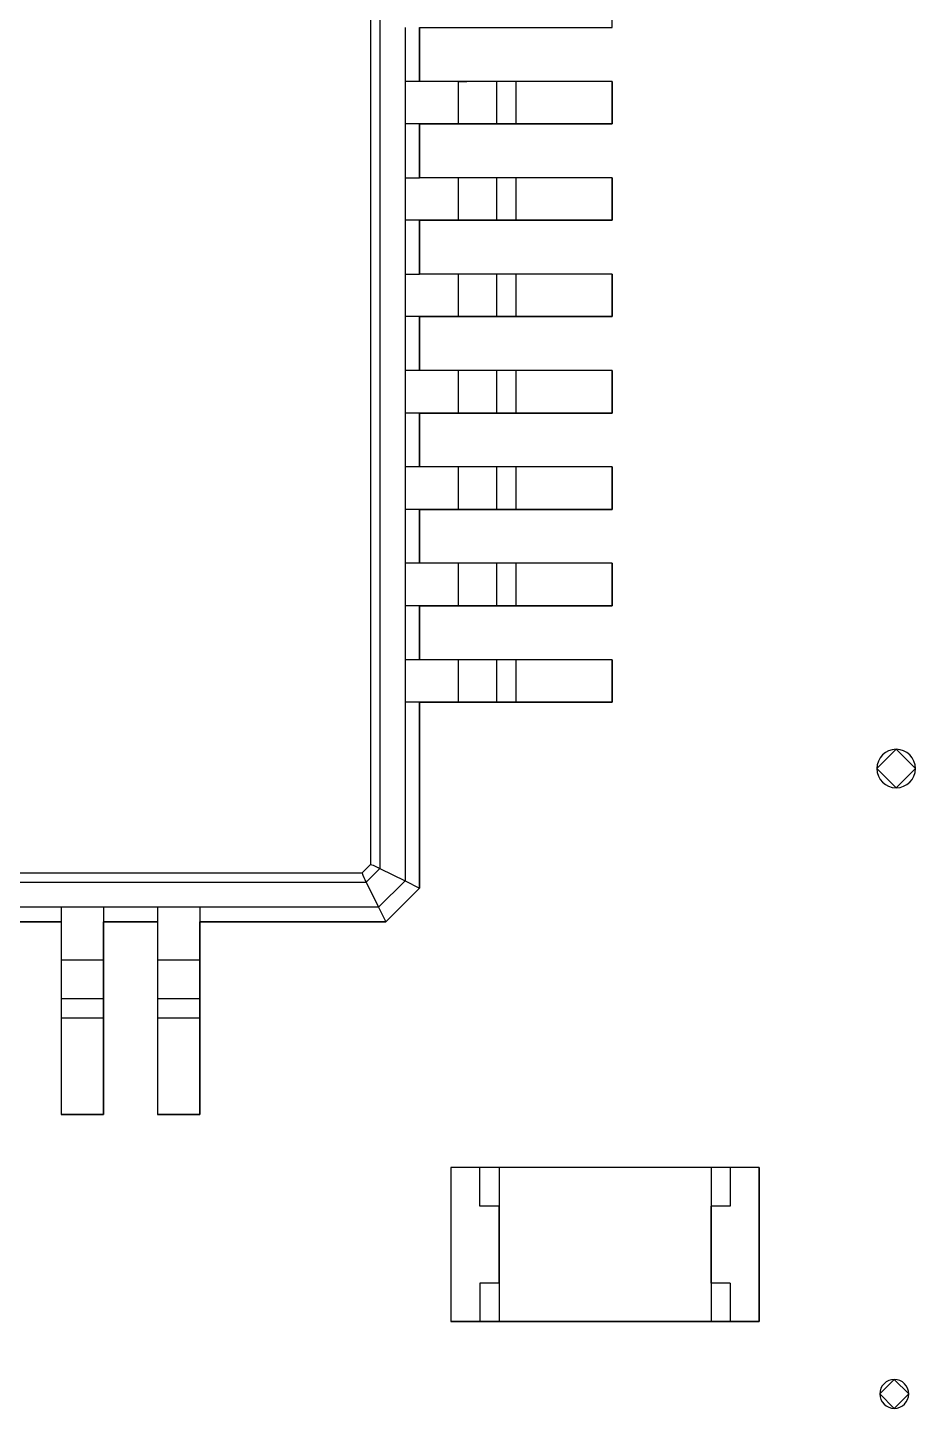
# Model space of a CAD drawing. Header units: inches. Extents: x 5 to 589, y -420 to -5.
# Drawn here: x 441.61 to 450.82, y -119.25 to -104.92 of the extents above; entities that cross this region are included whole.
import ezdxf

# ---------------------------------------------------------------- set-up
doc = ezdxf.new("R2010")
doc.units = ezdxf.units.IN
doc.header["$MEASUREMENT"] = 0

msp = doc.modelspace()

# ---------------------------------------------------------------- linework, layer by layer
at = {"color": 7, "true_color": 0xffffff}
for p, q in [((445.166, -94.793), (445.166, -113.601)), ((445.264, -94.751), (445.264, -113.643)), ((447.674, -104.917), (447.674, -104.477)), ((445.524, -104.917), (445.524, -105.477)), ((445.674, -105.477), (445.674, -104.917)), ((445.674, -104.917), (447.674, -104.917)), ((445.674, -104.917), (445.674, -105.477)), ((445.524, -105.477), (445.524, -105.917)), ((445.674, -105.477), (445.524, -105.477)), ((447.674, -105.477), (445.674, -105.477)), ((446.074, -105.477), (445.674, -105.477)), ((446.074, -105.477), (446.164, -105.477)), ((446.074, -105.477), (446.074, -105.917)), ((446.248, -105.477), (446.164, -105.477)), ((446.324, -105.477), (446.248, -105.477)), ((446.386, -105.477), (446.324, -105.477)), ((446.434, -105.477), (446.386, -105.477)), ((446.464, -105.477), (446.434, -105.477)), ((446.474, -105.477), (446.464, -105.477)), ((446.474, -105.477), (446.474, -105.917)), ((446.48, -105.477), (446.474, -105.477)), ((446.494, -105.477), (446.48, -105.477)), ((446.518, -105.477), (446.494, -105.477)), ((446.55, -105.477), (446.518, -105.477)), ((446.588, -105.477), (446.55, -105.477)), ((446.63, -105.477), (446.588, -105.477)), ((446.674, -105.477), (446.63, -105.477)), ((447.674, -105.477), (446.674, -105.477)), ((446.674, -105.477), (446.674, -105.917)), ((447.674, -105.917), (447.674, -105.477)), ((447.674, -105.477), (447.674, -105.917)), ((445.524, -105.917), (445.524, -106.477)), ((445.674, -105.917), (445.524, -105.917)), ((445.674, -106.477), (445.674, -105.917)), ((445.674, -105.917), (447.674, -105.917)), ((446.074, -105.917), (445.674, -105.917)), ((445.674, -105.917), (445.674, -106.477)), ((446.164, -105.917), (446.074, -105.917)), ((446.248, -105.917), (446.164, -105.917)), ((446.324, -105.917), (446.248, -105.917)), ((446.386, -105.917), (446.324, -105.917)), ((446.434, -105.917), (446.386, -105.917)), ((446.464, -105.917), (446.434, -105.917)), ((446.474, -105.917), (446.464, -105.917)), ((446.48, -105.917), (446.474, -105.917)), ((446.494, -105.917), (446.48, -105.917)), ((446.518, -105.917), (446.494, -105.917)), ((446.55, -105.917), (446.518, -105.917)), ((446.588, -105.917), (446.55, -105.917)), ((446.63, -105.917), (446.588, -105.917)), ((446.674, -105.917), (446.63, -105.917)), ((447.674, -105.917), (446.674, -105.917)), ((445.524, -106.477), (445.524, -106.917)), ((445.524, -106.477), (445.674, -106.477)), ((447.674, -106.477), (445.674, -106.477)), ((446.074, -106.477), (445.674, -106.477)), ((446.164, -106.477), (446.074, -106.477)), ((446.074, -106.477), (446.074, -106.917)), ((446.248, -106.477), (446.164, -106.477)), ((446.324, -106.477), (446.248, -106.477)), ((446.386, -106.477), (446.324, -106.477)), ((446.434, -106.477), (446.386, -106.477)), ((446.464, -106.477), (446.434, -106.477)), ((446.474, -106.477), (446.464, -106.477)), ((446.474, -106.477), (446.474, -106.917)), ((446.48, -106.477), (446.474, -106.477)), ((446.494, -106.477), (446.48, -106.477)), ((446.518, -106.477), (446.494, -106.477)), ((446.55, -106.477), (446.518, -106.477)), ((446.588, -106.477), (446.55, -106.477)), ((446.63, -106.477), (446.588, -106.477)), ((446.674, -106.477), (446.63, -106.477)), ((447.674, -106.477), (446.674, -106.477)), ((446.674, -106.477), (446.674, -106.917)), ((447.674, -106.917), (447.674, -106.477)), ((447.674, -106.477), (447.674, -106.917)), ((445.524, -106.917), (445.524, -107.477)), ((445.674, -106.917), (445.524, -106.917)), ((445.674, -107.477), (445.674, -106.917)), ((445.674, -106.917), (447.674, -106.917)), ((446.074, -106.917), (445.674, -106.917)), ((445.674, -106.917), (445.674, -107.477)), ((446.164, -106.917), (446.074, -106.917)), ((446.248, -106.917), (446.164, -106.917)), ((446.324, -106.917), (446.248, -106.917)), ((446.386, -106.917), (446.324, -106.917)), ((446.434, -106.917), (446.386, -106.917)), ((446.464, -106.917), (446.434, -106.917)), ((446.474, -106.917), (446.464, -106.917)), ((446.48, -106.917), (446.474, -106.917)), ((446.494, -106.917), (446.48, -106.917)), ((446.518, -106.917), (446.494, -106.917)), ((446.55, -106.917), (446.518, -106.917)), ((446.588, -106.917), (446.55, -106.917)), ((446.63, -106.917), (446.588, -106.917)), ((446.674, -106.917), (446.63, -106.917)), ((447.674, -106.917), (446.674, -106.917)), ((445.524, -107.477), (445.524, -107.917)), ((445.524, -107.477), (445.674, -107.477)), ((447.674, -107.477), (445.674, -107.477)), ((446.074, -107.477), (445.674, -107.477)), ((446.164, -107.477), (446.074, -107.477)), ((446.074, -107.477), (446.074, -107.917)), ((446.248, -107.477), (446.164, -107.477)), ((446.324, -107.477), (446.248, -107.477)), ((446.386, -107.477), (446.324, -107.477)), ((446.434, -107.477), (446.386, -107.477)), ((446.464, -107.477), (446.434, -107.477)), ((446.474, -107.477), (446.464, -107.477)), ((446.474, -107.477), (446.474, -107.917)), ((446.48, -107.477), (446.474, -107.477)), ((446.494, -107.477), (446.48, -107.477)), ((446.518, -107.477), (446.494, -107.477)), ((446.55, -107.477), (446.518, -107.477)), ((446.588, -107.477), (446.55, -107.477)), ((446.63, -107.477), (446.588, -107.477)), ((446.674, -107.477), (446.63, -107.477)), ((447.674, -107.477), (446.674, -107.477)), ((446.674, -107.477), (446.674, -107.917)), ((447.674, -107.917), (447.674, -107.477)), ((447.674, -107.477), (447.674, -107.917)), ((445.524, -107.917), (445.524, -108.477)), ((445.674, -107.917), (445.524, -107.917)), ((445.674, -108.477), (445.674, -107.917)), ((445.674, -107.917), (447.674, -107.917)), ((446.074, -107.917), (445.674, -107.917)), ((445.674, -107.917), (445.674, -108.477)), ((446.164, -107.917), (446.074, -107.917)), ((446.248, -107.917), (446.164, -107.917)), ((446.324, -107.917), (446.248, -107.917)), ((446.386, -107.917), (446.324, -107.917)), ((446.434, -107.917), (446.386, -107.917)), ((446.464, -107.917), (446.434, -107.917)), ((446.474, -107.917), (446.464, -107.917)), ((446.48, -107.917), (446.474, -107.917)), ((446.494, -107.917), (446.48, -107.917)), ((446.518, -107.917), (446.494, -107.917)), ((446.55, -107.917), (446.518, -107.917)), ((446.588, -107.917), (446.55, -107.917)), ((446.63, -107.917), (446.588, -107.917)), ((446.674, -107.917), (446.63, -107.917)), ((447.674, -107.917), (446.674, -107.917)), ((445.524, -108.477), (445.524, -108.917)), ((445.674, -108.477), (445.524, -108.477)), ((447.674, -108.477), (445.674, -108.477)), ((446.074, -108.477), (445.674, -108.477)), ((446.164, -108.477), (446.074, -108.477)), ((446.074, -108.477), (446.074, -108.917)), ((446.248, -108.477), (446.164, -108.477)), ((446.324, -108.477), (446.248, -108.477)), ((446.386, -108.477), (446.324, -108.477)), ((446.434, -108.477), (446.386, -108.477)), ((446.464, -108.477), (446.434, -108.477)), ((446.474, -108.477), (446.464, -108.477)), ((446.474, -108.477), (446.474, -108.917)), ((446.48, -108.477), (446.474, -108.477)), ((446.494, -108.477), (446.48, -108.477)), ((446.518, -108.477), (446.494, -108.477)), ((446.55, -108.477), (446.518, -108.477)), ((446.588, -108.477), (446.55, -108.477)), ((446.63, -108.477), (446.588, -108.477)), ((446.674, -108.477), (446.63, -108.477)), ((447.674, -108.477), (446.674, -108.477)), ((446.674, -108.477), (446.674, -108.917)), ((447.674, -108.917), (447.674, -108.477)), ((447.674, -108.477), (447.674, -108.917)), ((445.524, -108.917), (445.524, -109.477)), ((445.674, -108.917), (445.524, -108.917)), ((445.674, -109.477), (445.674, -108.917)), ((445.674, -108.917), (447.674, -108.917)), ((446.074, -108.917), (445.674, -108.917)), ((445.674, -108.917), (445.674, -109.477)), ((446.164, -108.917), (446.074, -108.917)), ((446.248, -108.917), (446.164, -108.917)), ((446.324, -108.917), (446.248, -108.917)), ((446.386, -108.917), (446.324, -108.917)), ((446.434, -108.917), (446.386, -108.917)), ((446.464, -108.917), (446.434, -108.917)), ((446.474, -108.917), (446.464, -108.917)), ((446.48, -108.917), (446.474, -108.917)), ((446.494, -108.917), (446.48, -108.917)), ((446.518, -108.917), (446.494, -108.917)), ((446.55, -108.917), (446.518, -108.917)), ((446.588, -108.917), (446.55, -108.917)), ((446.63, -108.917), (446.588, -108.917)), ((446.674, -108.917), (446.63, -108.917)), ((447.674, -108.917), (446.674, -108.917)), ((445.524, -109.477), (445.524, -109.917)), ((445.674, -109.477), (445.524, -109.477)), ((447.674, -109.477), (445.674, -109.477)), ((446.074, -109.477), (445.674, -109.477)), ((446.164, -109.477), (446.074, -109.477)), ((446.074, -109.477), (446.074, -109.917)), ((446.248, -109.477), (446.164, -109.477)), ((446.324, -109.477), (446.248, -109.477)), ((446.386, -109.477), (446.324, -109.477)), ((446.434, -109.477), (446.386, -109.477)), ((446.464, -109.477), (446.434, -109.477)), ((446.474, -109.477), (446.464, -109.477)), ((446.474, -109.477), (446.474, -109.917)), ((446.48, -109.477), (446.474, -109.477)), ((446.494, -109.477), (446.48, -109.477)), ((446.518, -109.477), (446.494, -109.477)), ((446.55, -109.477), (446.518, -109.477)), ((446.588, -109.477), (446.55, -109.477)), ((446.63, -109.477), (446.588, -109.477)), ((446.674, -109.477), (446.63, -109.477)), ((447.674, -109.477), (446.674, -109.477)), ((446.674, -109.477), (446.674, -109.917)), ((447.674, -109.917), (447.674, -109.477)), ((447.674, -109.477), (447.674, -109.917)), ((445.524, -109.917), (445.524, -110.477)), ((445.674, -109.917), (445.524, -109.917)), ((445.674, -110.477), (445.674, -109.917)), ((445.674, -109.917), (447.674, -109.917)), ((446.074, -109.917), (445.674, -109.917)), ((445.674, -109.917), (445.674, -110.477)), ((446.164, -109.917), (446.074, -109.917)), ((446.248, -109.917), (446.164, -109.917)), ((446.324, -109.917), (446.248, -109.917)), ((446.386, -109.917), (446.324, -109.917)), ((446.434, -109.917), (446.386, -109.917)), ((446.464, -109.917), (446.434, -109.917)), ((446.474, -109.917), (446.464, -109.917)), ((446.48, -109.917), (446.474, -109.917)), ((446.494, -109.917), (446.48, -109.917)), ((446.518, -109.917), (446.494, -109.917)), ((446.55, -109.917), (446.518, -109.917)), ((446.588, -109.917), (446.55, -109.917)), ((446.63, -109.917), (446.588, -109.917)), ((446.674, -109.917), (446.63, -109.917)), ((447.674, -109.917), (446.674, -109.917)), ((445.524, -110.477), (445.524, -110.917)), ((445.674, -110.477), (445.524, -110.477)), ((447.674, -110.477), (445.674, -110.477)), ((446.074, -110.477), (445.674, -110.477)), ((446.164, -110.477), (446.074, -110.477)), ((446.074, -110.477), (446.074, -110.917)), ((446.248, -110.477), (446.164, -110.477)), ((446.324, -110.477), (446.248, -110.477)), ((446.386, -110.477), (446.324, -110.477)), ((446.434, -110.477), (446.386, -110.477)), ((446.464, -110.477), (446.434, -110.477)), ((446.474, -110.477), (446.464, -110.477)), ((446.474, -110.477), (446.474, -110.917)), ((446.48, -110.477), (446.474, -110.477)), ((446.494, -110.477), (446.48, -110.477)), ((446.518, -110.477), (446.494, -110.477)), ((446.55, -110.477), (446.518, -110.477)), ((446.588, -110.477), (446.55, -110.477)), ((446.63, -110.477), (446.588, -110.477)), ((446.674, -110.477), (446.63, -110.477)), ((447.674, -110.477), (446.674, -110.477)), ((446.674, -110.477), (446.674, -110.917)), ((447.674, -110.917), (447.674, -110.477)), ((447.674, -110.477), (447.674, -110.917)), ((445.524, -110.917), (445.524, -111.477)), ((445.674, -110.917), (445.524, -110.917)), ((445.674, -111.477), (445.674, -110.917)), ((445.674, -110.917), (447.674, -110.917)), ((446.074, -110.917), (445.674, -110.917)), ((445.674, -110.917), (445.674, -111.477)), ((446.164, -110.917), (446.074, -110.917)), ((446.248, -110.917), (446.164, -110.917)), ((446.324, -110.917), (446.248, -110.917)), ((446.386, -110.917), (446.324, -110.917)), ((446.434, -110.917), (446.386, -110.917)), ((446.464, -110.917), (446.434, -110.917)), ((446.474, -110.917), (446.464, -110.917)), ((446.48, -110.917), (446.474, -110.917)), ((446.494, -110.917), (446.48, -110.917)), ((446.518, -110.917), (446.494, -110.917)), ((446.55, -110.917), (446.518, -110.917)), ((446.588, -110.917), (446.55, -110.917)), ((446.63, -110.917), (446.588, -110.917)), ((446.674, -110.917), (446.63, -110.917)), ((447.674, -110.917), (446.674, -110.917)), ((445.524, -111.477), (445.524, -111.917)), ((445.674, -111.477), (445.524, -111.477)), ((447.674, -111.477), (445.674, -111.477)), ((446.074, -111.477), (445.674, -111.477)), ((446.164, -111.477), (446.074, -111.477)), ((446.074, -111.477), (446.074, -111.917)), ((446.248, -111.477), (446.164, -111.477)), ((446.324, -111.477), (446.248, -111.477)), ((446.386, -111.477), (446.324, -111.477)), ((446.434, -111.477), (446.386, -111.477)), ((446.464, -111.477), (446.434, -111.477)), ((446.474, -111.477), (446.464, -111.477)), ((446.474, -111.477), (446.474, -111.917)), ((446.48, -111.477), (446.474, -111.477)), ((446.494, -111.477), (446.48, -111.477)), ((446.518, -111.477), (446.494, -111.477)), ((446.55, -111.477), (446.518, -111.477)), ((446.588, -111.477), (446.55, -111.477)), ((446.63, -111.477), (446.588, -111.477)), ((446.674, -111.477), (446.63, -111.477)), ((447.674, -111.477), (446.674, -111.477)), ((446.674, -111.477), (446.674, -111.917)), ((447.674, -111.917), (447.674, -111.477)), ((447.674, -111.477), (447.674, -111.917)), ((445.524, -111.917), (445.524, -113.773)), ((445.674, -111.917), (445.524, -111.917)), ((445.674, -113.847), (445.674, -111.917)), ((445.674, -111.917), (447.674, -111.917)), ((446.074, -111.917), (445.674, -111.917)), ((445.674, -111.917), (445.674, -113.847)), ((446.164, -111.917), (446.074, -111.917)), ((446.248, -111.917), (446.164, -111.917)), ((446.324, -111.917), (446.248, -111.917)), ((446.386, -111.917), (446.324, -111.917)), ((446.434, -111.917), (446.386, -111.917)), ((446.464, -111.917), (446.434, -111.917)), ((446.474, -111.917), (446.464, -111.917)), ((446.48, -111.917), (446.474, -111.917)), ((446.494, -111.917), (446.48, -111.917)), ((446.518, -111.917), (446.494, -111.917)), ((446.55, -111.917), (446.518, -111.917)), ((446.588, -111.917), (446.55, -111.917)), ((446.63, -111.917), (446.588, -111.917)), ((446.674, -111.917), (446.63, -111.917)), ((447.674, -111.917), (446.674, -111.917)), ((445.166, -113.601), (445.078, -113.689)), ((445.166, -113.601), (445.18, -113.607)), ((445.18, -113.607), (445.192, -113.611)), ((445.192, -113.611), (445.214, -113.621)), ((445.214, -113.621), (445.234, -113.629)), ((445.234, -113.629), (445.246, -113.635)), ((445.246, -113.635), (445.256, -113.639)), ((426.27, -113.689), (445.078, -113.689)), ((445.078, -113.689), (445.084, -113.703)), ((445.084, -113.703), (445.088, -113.715)), ((445.088, -113.715), (445.098, -113.737)), ((445.098, -113.737), (445.106, -113.757)), ((445.106, -113.757), (445.112, -113.769)), ((445.112, -113.769), (445.116, -113.779)), ((445.116, -113.779), (445.12, -113.787)), ((445.264, -113.643), (445.12, -113.787)), ((445.524, -113.773), (445.25, -114.047)), ((445.256, -113.639), (445.264, -113.643)), ((445.264, -113.643), (445.524, -113.773)), ((445.524, -113.773), (445.674, -113.847)), ((426.228, -113.787), (445.12, -113.787)), ((445.12, -113.787), (445.25, -114.047)), ((445.324, -114.197), (445.674, -113.847)), ((445.674, -113.847), (445.324, -114.197)), ((441.954, -114.047), (441.394, -114.047)), ((442.394, -114.047), (441.954, -114.047)), ((441.954, -114.047), (441.954, -114.197)), ((442.954, -114.047), (442.394, -114.047)), ((442.394, -114.047), (442.394, -114.197)), ((443.394, -114.047), (442.954, -114.047)), ((442.954, -114.047), (442.954, -114.197)), ((445.25, -114.047), (443.394, -114.047)), ((443.394, -114.047), (443.394, -114.197)), ((445.25, -114.047), (445.324, -114.197)), ((441.394, -114.197), (441.954, -114.197)), ((441.954, -114.197), (441.394, -114.197)), ((441.954, -114.197), (441.954, -116.197)), ((441.954, -114.197), (441.954, -114.597)), ((442.394, -116.197), (442.394, -114.197)), ((442.394, -114.197), (442.954, -114.197)), ((442.394, -114.197), (442.394, -114.597)), ((442.954, -114.197), (442.394, -114.197)), ((442.954, -114.197), (442.954, -116.197)), ((442.954, -114.197), (442.954, -114.597)), ((443.394, -116.197), (443.394, -114.197)), ((443.394, -114.197), (445.324, -114.197)), ((443.394, -114.197), (443.394, -114.597)), ((445.324, -114.197), (443.394, -114.197)), ((441.954, -114.597), (441.954, -114.687)), ((442.394, -114.597), (441.954, -114.597)), ((442.394, -114.597), (442.394, -114.687)), ((442.954, -114.597), (442.954, -114.687)), ((443.394, -114.597), (442.954, -114.597)), ((443.394, -114.597), (443.394, -114.687)), ((441.954, -114.687), (441.954, -114.771)), ((441.954, -114.771), (441.954, -114.847)), ((442.394, -114.687), (442.394, -114.771)), ((442.394, -114.771), (442.394, -114.847)), ((442.954, -114.687), (442.954, -114.771)), ((442.954, -114.771), (442.954, -114.847)), ((443.394, -114.687), (443.394, -114.771)), ((443.394, -114.771), (443.394, -114.847)), ((441.954, -114.847), (441.954, -114.909)), ((441.954, -114.909), (441.954, -114.957)), ((442.394, -114.847), (442.394, -114.909)), ((442.394, -114.909), (442.394, -114.957)), ((442.954, -114.847), (442.954, -114.909)), ((442.954, -114.909), (442.954, -114.957)), ((443.394, -114.847), (443.394, -114.909)), ((443.394, -114.909), (443.394, -114.957)), ((441.954, -114.957), (441.954, -114.987)), ((441.954, -114.987), (441.954, -114.997)), ((442.394, -114.997), (441.954, -114.997)), ((441.954, -114.997), (441.954, -115.003)), ((441.954, -115.003), (441.954, -115.017)), ((441.954, -115.017), (441.954, -115.041)), ((441.954, -115.041), (441.954, -115.073)), ((442.394, -114.957), (442.394, -114.987)), ((442.394, -114.987), (442.394, -114.997)), ((442.394, -114.997), (442.394, -115.003)), ((442.394, -115.003), (442.394, -115.017)), ((442.394, -115.017), (442.394, -115.041)), ((442.394, -115.041), (442.394, -115.073)), ((442.954, -114.957), (442.954, -114.987)), ((442.954, -114.987), (442.954, -114.997)), ((443.394, -114.997), (442.954, -114.997)), ((442.954, -114.997), (442.954, -115.003)), ((442.954, -115.003), (442.954, -115.017)), ((442.954, -115.017), (442.954, -115.041)), ((442.954, -115.041), (442.954, -115.073)), ((443.394, -114.957), (443.394, -114.987)), ((443.394, -114.987), (443.394, -114.997)), ((443.394, -114.997), (443.394, -115.003)), ((443.394, -115.003), (443.394, -115.017)), ((443.394, -115.017), (443.394, -115.041)), ((443.394, -115.041), (443.394, -115.073)), ((441.954, -115.073), (441.954, -115.111)), ((441.954, -115.111), (441.954, -115.153)), ((441.954, -115.153), (441.954, -115.197)), ((441.954, -115.197), (441.954, -116.197)), ((442.394, -115.197), (441.954, -115.197)), ((442.394, -115.073), (442.394, -115.111)), ((442.394, -115.111), (442.394, -115.153)), ((442.394, -115.153), (442.394, -115.197)), ((442.394, -115.197), (442.394, -116.197)), ((442.954, -115.073), (442.954, -115.111)), ((442.954, -115.111), (442.954, -115.153)), ((442.954, -115.153), (442.954, -115.197)), ((442.954, -115.197), (442.954, -116.197)), ((443.394, -115.197), (442.954, -115.197)), ((443.394, -115.073), (443.394, -115.111)), ((443.394, -115.111), (443.394, -115.153)), ((443.394, -115.153), (443.394, -115.197)), ((443.394, -115.197), (443.394, -116.197)), ((441.954, -116.197), (442.394, -116.197)), ((442.394, -116.197), (441.954, -116.197)), ((442.954, -116.197), (443.394, -116.197)), ((443.394, -116.197), (442.954, -116.197)), ((446.3, -116.747), (446, -116.747)), ((446, -116.747), (446, -118.347)), ((446, -116.747), (446, -118.347)), ((446.3, -116.747), (446, -116.747)), ((446.5, -116.747), (446.3, -116.747)), ((448.9, -116.747), (446.3, -116.747)), ((446.3, -117.147), (446.3, -116.747)), ((448.7, -116.747), (446.5, -116.747)), ((448.7, -116.747), (446.5, -116.747)), ((446.5, -116.747), (446.5, -118.347)), ((448.9, -116.747), (448.7, -116.747)), ((448.7, -116.747), (448.7, -118.347)), ((449.2, -116.747), (448.9, -116.747)), ((448.9, -116.747), (448.9, -117.147)), ((449.2, -116.747), (448.9, -116.747)), ((449.2, -118.347), (449.2, -116.747)), ((449.2, -116.747), (449.2, -118.347)), ((446.5, -117.147), (446.3, -117.147)), ((446.5, -117.947), (446.5, -117.147)), ((448.7, -117.947), (448.7, -117.147)), ((448.9, -117.147), (448.7, -117.147)), ((446.5, -117.947), (446.3, -117.947)), ((446.3, -117.947), (446.3, -118.347)), ((448.9, -117.947), (448.7, -117.947)), ((448.9, -117.947), (448.9, -118.347)), ((446, -118.347), (446.3, -118.347)), ((446.3, -118.347), (446, -118.347)), ((446.3, -118.347), (446.5, -118.347)), ((448.9, -118.347), (446.3, -118.347)), ((446.5, -118.347), (448.7, -118.347)), ((448.7, -118.347), (446.5, -118.347)), ((448.7, -118.347), (448.9, -118.347)), ((448.9, -118.347), (449.2, -118.347)), ((449.2, -118.347), (448.9, -118.347))]:
    msp.add_line(p, q, dxfattribs=at)
at = {"color": 18, "true_color": 0x000000}
for p, q in [((445.166, -94.793), (445.166, -113.601)), ((445.264, -94.751), (445.264, -113.643)), ((447.674, -104.917), (447.674, -104.477)), ((445.524, -104.917), (445.524, -105.477)), ((445.674, -105.477), (445.674, -104.917)), ((445.674, -104.917), (447.674, -104.917)), ((445.674, -104.917), (445.674, -105.477)), ((445.524, -105.477), (445.524, -105.917)), ((445.674, -105.477), (445.524, -105.477)), ((447.674, -105.477), (445.674, -105.477)), ((446.074, -105.477), (445.674, -105.477)), ((446.074, -105.477), (446.164, -105.477)), ((446.074, -105.477), (446.074, -105.917)), ((446.248, -105.477), (446.164, -105.477)), ((446.324, -105.477), (446.248, -105.477)), ((446.386, -105.477), (446.324, -105.477)), ((446.434, -105.477), (446.386, -105.477)), ((446.464, -105.477), (446.434, -105.477)), ((446.474, -105.477), (446.464, -105.477)), ((446.474, -105.477), (446.474, -105.917)), ((446.48, -105.477), (446.474, -105.477)), ((446.494, -105.477), (446.48, -105.477)), ((446.518, -105.477), (446.494, -105.477)), ((446.55, -105.477), (446.518, -105.477)), ((446.588, -105.477), (446.55, -105.477)), ((446.63, -105.477), (446.588, -105.477)), ((446.674, -105.477), (446.63, -105.477)), ((447.674, -105.477), (446.674, -105.477)), ((446.674, -105.477), (446.674, -105.917)), ((447.674, -105.917), (447.674, -105.477)), ((447.674, -105.477), (447.674, -105.917)), ((445.524, -105.917), (445.524, -106.477)), ((445.674, -105.917), (445.524, -105.917)), ((445.674, -106.477), (445.674, -105.917)), ((445.674, -105.917), (447.674, -105.917)), ((446.074, -105.917), (445.674, -105.917)), ((445.674, -105.917), (445.674, -106.477)), ((446.164, -105.917), (446.074, -105.917)), ((446.248, -105.917), (446.164, -105.917)), ((446.324, -105.917), (446.248, -105.917)), ((446.386, -105.917), (446.324, -105.917)), ((446.434, -105.917), (446.386, -105.917)), ((446.464, -105.917), (446.434, -105.917)), ((446.474, -105.917), (446.464, -105.917)), ((446.48, -105.917), (446.474, -105.917)), ((446.494, -105.917), (446.48, -105.917)), ((446.518, -105.917), (446.494, -105.917)), ((446.55, -105.917), (446.518, -105.917)), ((446.588, -105.917), (446.55, -105.917)), ((446.63, -105.917), (446.588, -105.917)), ((446.674, -105.917), (446.63, -105.917)), ((447.674, -105.917), (446.674, -105.917)), ((445.524, -106.477), (445.524, -106.917)), ((445.524, -106.477), (445.674, -106.477)), ((447.674, -106.477), (445.674, -106.477)), ((446.074, -106.477), (445.674, -106.477)), ((446.164, -106.477), (446.074, -106.477)), ((446.074, -106.477), (446.074, -106.917)), ((446.248, -106.477), (446.164, -106.477)), ((446.324, -106.477), (446.248, -106.477)), ((446.386, -106.477), (446.324, -106.477)), ((446.434, -106.477), (446.386, -106.477)), ((446.464, -106.477), (446.434, -106.477)), ((446.474, -106.477), (446.464, -106.477)), ((446.474, -106.477), (446.474, -106.917)), ((446.48, -106.477), (446.474, -106.477)), ((446.494, -106.477), (446.48, -106.477)), ((446.518, -106.477), (446.494, -106.477)), ((446.55, -106.477), (446.518, -106.477)), ((446.588, -106.477), (446.55, -106.477)), ((446.63, -106.477), (446.588, -106.477)), ((446.674, -106.477), (446.63, -106.477)), ((447.674, -106.477), (446.674, -106.477)), ((446.674, -106.477), (446.674, -106.917)), ((447.674, -106.917), (447.674, -106.477)), ((447.674, -106.477), (447.674, -106.917)), ((445.524, -106.917), (445.524, -107.477)), ((445.674, -106.917), (445.524, -106.917)), ((445.674, -107.477), (445.674, -106.917)), ((445.674, -106.917), (447.674, -106.917)), ((446.074, -106.917), (445.674, -106.917)), ((445.674, -106.917), (445.674, -107.477)), ((446.164, -106.917), (446.074, -106.917)), ((446.248, -106.917), (446.164, -106.917)), ((446.324, -106.917), (446.248, -106.917)), ((446.386, -106.917), (446.324, -106.917)), ((446.434, -106.917), (446.386, -106.917)), ((446.464, -106.917), (446.434, -106.917)), ((446.474, -106.917), (446.464, -106.917)), ((446.48, -106.917), (446.474, -106.917)), ((446.494, -106.917), (446.48, -106.917)), ((446.518, -106.917), (446.494, -106.917)), ((446.55, -106.917), (446.518, -106.917)), ((446.588, -106.917), (446.55, -106.917)), ((446.63, -106.917), (446.588, -106.917)), ((446.674, -106.917), (446.63, -106.917)), ((447.674, -106.917), (446.674, -106.917)), ((445.524, -107.477), (445.524, -107.917)), ((445.524, -107.477), (445.674, -107.477)), ((447.674, -107.477), (445.674, -107.477)), ((446.074, -107.477), (445.674, -107.477)), ((446.164, -107.477), (446.074, -107.477)), ((446.074, -107.477), (446.074, -107.917)), ((446.248, -107.477), (446.164, -107.477)), ((446.324, -107.477), (446.248, -107.477)), ((446.386, -107.477), (446.324, -107.477)), ((446.434, -107.477), (446.386, -107.477)), ((446.464, -107.477), (446.434, -107.477)), ((446.474, -107.477), (446.464, -107.477)), ((446.474, -107.477), (446.474, -107.917)), ((446.48, -107.477), (446.474, -107.477)), ((446.494, -107.477), (446.48, -107.477)), ((446.518, -107.477), (446.494, -107.477)), ((446.55, -107.477), (446.518, -107.477)), ((446.588, -107.477), (446.55, -107.477)), ((446.63, -107.477), (446.588, -107.477)), ((446.674, -107.477), (446.63, -107.477)), ((447.674, -107.477), (446.674, -107.477)), ((446.674, -107.477), (446.674, -107.917)), ((447.674, -107.917), (447.674, -107.477)), ((447.674, -107.477), (447.674, -107.917)), ((445.524, -107.917), (445.524, -108.477)), ((445.674, -107.917), (445.524, -107.917)), ((445.674, -108.477), (445.674, -107.917)), ((445.674, -107.917), (447.674, -107.917)), ((446.074, -107.917), (445.674, -107.917)), ((445.674, -107.917), (445.674, -108.477)), ((446.164, -107.917), (446.074, -107.917)), ((446.248, -107.917), (446.164, -107.917)), ((446.324, -107.917), (446.248, -107.917)), ((446.386, -107.917), (446.324, -107.917)), ((446.434, -107.917), (446.386, -107.917)), ((446.464, -107.917), (446.434, -107.917)), ((446.474, -107.917), (446.464, -107.917)), ((446.48, -107.917), (446.474, -107.917)), ((446.494, -107.917), (446.48, -107.917)), ((446.518, -107.917), (446.494, -107.917)), ((446.55, -107.917), (446.518, -107.917)), ((446.588, -107.917), (446.55, -107.917)), ((446.63, -107.917), (446.588, -107.917)), ((446.674, -107.917), (446.63, -107.917)), ((447.674, -107.917), (446.674, -107.917)), ((445.524, -108.477), (445.524, -108.917)), ((445.674, -108.477), (445.524, -108.477)), ((447.674, -108.477), (445.674, -108.477)), ((446.074, -108.477), (445.674, -108.477)), ((446.164, -108.477), (446.074, -108.477)), ((446.074, -108.477), (446.074, -108.917)), ((446.248, -108.477), (446.164, -108.477)), ((446.324, -108.477), (446.248, -108.477)), ((446.386, -108.477), (446.324, -108.477)), ((446.434, -108.477), (446.386, -108.477)), ((446.464, -108.477), (446.434, -108.477)), ((446.474, -108.477), (446.464, -108.477)), ((446.474, -108.477), (446.474, -108.917)), ((446.48, -108.477), (446.474, -108.477)), ((446.494, -108.477), (446.48, -108.477)), ((446.518, -108.477), (446.494, -108.477)), ((446.55, -108.477), (446.518, -108.477)), ((446.588, -108.477), (446.55, -108.477)), ((446.63, -108.477), (446.588, -108.477)), ((446.674, -108.477), (446.63, -108.477)), ((447.674, -108.477), (446.674, -108.477)), ((446.674, -108.477), (446.674, -108.917)), ((447.674, -108.917), (447.674, -108.477)), ((447.674, -108.477), (447.674, -108.917)), ((445.524, -108.917), (445.524, -109.477)), ((445.674, -108.917), (445.524, -108.917)), ((445.674, -109.477), (445.674, -108.917)), ((445.674, -108.917), (447.674, -108.917)), ((446.074, -108.917), (445.674, -108.917)), ((445.674, -108.917), (445.674, -109.477)), ((446.164, -108.917), (446.074, -108.917)), ((446.248, -108.917), (446.164, -108.917)), ((446.324, -108.917), (446.248, -108.917)), ((446.386, -108.917), (446.324, -108.917)), ((446.434, -108.917), (446.386, -108.917)), ((446.464, -108.917), (446.434, -108.917)), ((446.474, -108.917), (446.464, -108.917)), ((446.48, -108.917), (446.474, -108.917)), ((446.494, -108.917), (446.48, -108.917)), ((446.518, -108.917), (446.494, -108.917)), ((446.55, -108.917), (446.518, -108.917)), ((446.588, -108.917), (446.55, -108.917)), ((446.63, -108.917), (446.588, -108.917)), ((446.674, -108.917), (446.63, -108.917)), ((447.674, -108.917), (446.674, -108.917)), ((445.524, -109.477), (445.524, -109.917)), ((445.674, -109.477), (445.524, -109.477)), ((447.674, -109.477), (445.674, -109.477)), ((446.074, -109.477), (445.674, -109.477)), ((446.164, -109.477), (446.074, -109.477)), ((446.074, -109.477), (446.074, -109.917)), ((446.248, -109.477), (446.164, -109.477)), ((446.324, -109.477), (446.248, -109.477)), ((446.386, -109.477), (446.324, -109.477)), ((446.434, -109.477), (446.386, -109.477)), ((446.464, -109.477), (446.434, -109.477)), ((446.474, -109.477), (446.464, -109.477)), ((446.474, -109.477), (446.474, -109.917)), ((446.48, -109.477), (446.474, -109.477)), ((446.494, -109.477), (446.48, -109.477)), ((446.518, -109.477), (446.494, -109.477)), ((446.55, -109.477), (446.518, -109.477)), ((446.588, -109.477), (446.55, -109.477)), ((446.63, -109.477), (446.588, -109.477)), ((446.674, -109.477), (446.63, -109.477)), ((447.674, -109.477), (446.674, -109.477)), ((446.674, -109.477), (446.674, -109.917)), ((447.674, -109.917), (447.674, -109.477)), ((447.674, -109.477), (447.674, -109.917)), ((445.524, -109.917), (445.524, -110.477)), ((445.674, -109.917), (445.524, -109.917)), ((445.674, -110.477), (445.674, -109.917)), ((445.674, -109.917), (447.674, -109.917)), ((446.074, -109.917), (445.674, -109.917)), ((445.674, -109.917), (445.674, -110.477)), ((446.164, -109.917), (446.074, -109.917)), ((446.248, -109.917), (446.164, -109.917)), ((446.324, -109.917), (446.248, -109.917)), ((446.386, -109.917), (446.324, -109.917)), ((446.434, -109.917), (446.386, -109.917)), ((446.464, -109.917), (446.434, -109.917)), ((446.474, -109.917), (446.464, -109.917)), ((446.48, -109.917), (446.474, -109.917)), ((446.494, -109.917), (446.48, -109.917)), ((446.518, -109.917), (446.494, -109.917)), ((446.55, -109.917), (446.518, -109.917)), ((446.588, -109.917), (446.55, -109.917)), ((446.63, -109.917), (446.588, -109.917)), ((446.674, -109.917), (446.63, -109.917)), ((447.674, -109.917), (446.674, -109.917)), ((445.524, -110.477), (445.524, -110.917)), ((445.674, -110.477), (445.524, -110.477)), ((447.674, -110.477), (445.674, -110.477)), ((446.074, -110.477), (445.674, -110.477)), ((446.164, -110.477), (446.074, -110.477)), ((446.074, -110.477), (446.074, -110.917)), ((446.248, -110.477), (446.164, -110.477)), ((446.324, -110.477), (446.248, -110.477)), ((446.386, -110.477), (446.324, -110.477)), ((446.434, -110.477), (446.386, -110.477)), ((446.464, -110.477), (446.434, -110.477)), ((446.474, -110.477), (446.464, -110.477)), ((446.474, -110.477), (446.474, -110.917)), ((446.48, -110.477), (446.474, -110.477)), ((446.494, -110.477), (446.48, -110.477)), ((446.518, -110.477), (446.494, -110.477)), ((446.55, -110.477), (446.518, -110.477)), ((446.588, -110.477), (446.55, -110.477)), ((446.63, -110.477), (446.588, -110.477)), ((446.674, -110.477), (446.63, -110.477)), ((447.674, -110.477), (446.674, -110.477)), ((446.674, -110.477), (446.674, -110.917)), ((447.674, -110.917), (447.674, -110.477)), ((447.674, -110.477), (447.674, -110.917)), ((445.524, -110.917), (445.524, -111.477)), ((445.674, -110.917), (445.524, -110.917)), ((445.674, -111.477), (445.674, -110.917)), ((445.674, -110.917), (447.674, -110.917)), ((446.074, -110.917), (445.674, -110.917)), ((445.674, -110.917), (445.674, -111.477)), ((446.164, -110.917), (446.074, -110.917)), ((446.248, -110.917), (446.164, -110.917)), ((446.324, -110.917), (446.248, -110.917)), ((446.386, -110.917), (446.324, -110.917)), ((446.434, -110.917), (446.386, -110.917)), ((446.464, -110.917), (446.434, -110.917)), ((446.474, -110.917), (446.464, -110.917)), ((446.48, -110.917), (446.474, -110.917)), ((446.494, -110.917), (446.48, -110.917)), ((446.518, -110.917), (446.494, -110.917)), ((446.55, -110.917), (446.518, -110.917)), ((446.588, -110.917), (446.55, -110.917)), ((446.63, -110.917), (446.588, -110.917)), ((446.674, -110.917), (446.63, -110.917)), ((447.674, -110.917), (446.674, -110.917)), ((445.524, -111.477), (445.524, -111.917)), ((445.674, -111.477), (445.524, -111.477)), ((447.674, -111.477), (445.674, -111.477)), ((446.074, -111.477), (445.674, -111.477)), ((446.164, -111.477), (446.074, -111.477)), ((446.074, -111.477), (446.074, -111.917)), ((446.248, -111.477), (446.164, -111.477)), ((446.324, -111.477), (446.248, -111.477)), ((446.386, -111.477), (446.324, -111.477)), ((446.434, -111.477), (446.386, -111.477)), ((446.464, -111.477), (446.434, -111.477)), ((446.474, -111.477), (446.464, -111.477)), ((446.474, -111.477), (446.474, -111.917)), ((446.48, -111.477), (446.474, -111.477)), ((446.494, -111.477), (446.48, -111.477)), ((446.518, -111.477), (446.494, -111.477)), ((446.55, -111.477), (446.518, -111.477)), ((446.588, -111.477), (446.55, -111.477)), ((446.63, -111.477), (446.588, -111.477)), ((446.674, -111.477), (446.63, -111.477)), ((447.674, -111.477), (446.674, -111.477)), ((446.674, -111.477), (446.674, -111.917)), ((447.674, -111.917), (447.674, -111.477)), ((447.674, -111.477), (447.674, -111.917)), ((445.524, -111.917), (445.524, -113.773)), ((445.674, -111.917), (445.524, -111.917)), ((445.674, -113.847), (445.674, -111.917)), ((445.674, -111.917), (447.674, -111.917)), ((446.074, -111.917), (445.674, -111.917)), ((445.674, -111.917), (445.674, -113.847)), ((446.164, -111.917), (446.074, -111.917)), ((446.248, -111.917), (446.164, -111.917)), ((446.324, -111.917), (446.248, -111.917)), ((446.386, -111.917), (446.324, -111.917)), ((446.434, -111.917), (446.386, -111.917)), ((446.464, -111.917), (446.434, -111.917)), ((446.474, -111.917), (446.464, -111.917)), ((446.48, -111.917), (446.474, -111.917)), ((446.494, -111.917), (446.48, -111.917)), ((446.518, -111.917), (446.494, -111.917)), ((446.55, -111.917), (446.518, -111.917)), ((446.588, -111.917), (446.55, -111.917)), ((446.63, -111.917), (446.588, -111.917)), ((446.674, -111.917), (446.63, -111.917)), ((447.674, -111.917), (446.674, -111.917)), ((450.421, -112.607), (450.621, -112.407)), ((450.621, -112.407), (450.821, -112.607)), ((450.621, -112.807), (450.421, -112.607)), ((450.821, -112.607), (450.621, -112.807)), ((445.166, -113.601), (445.078, -113.689)), ((445.166, -113.601), (445.18, -113.607)), ((445.18, -113.607), (445.192, -113.611)), ((445.192, -113.611), (445.214, -113.621)), ((445.214, -113.621), (445.234, -113.629)), ((445.234, -113.629), (445.246, -113.635)), ((445.246, -113.635), (445.256, -113.639)), ((426.27, -113.689), (445.078, -113.689)), ((445.078, -113.689), (445.084, -113.703)), ((445.084, -113.703), (445.088, -113.715)), ((445.088, -113.715), (445.098, -113.737)), ((445.098, -113.737), (445.106, -113.757)), ((445.106, -113.757), (445.112, -113.769)), ((445.112, -113.769), (445.116, -113.779)), ((445.116, -113.779), (445.12, -113.787)), ((445.264, -113.643), (445.12, -113.787)), ((445.524, -113.773), (445.25, -114.047)), ((445.256, -113.639), (445.264, -113.643)), ((445.264, -113.643), (445.524, -113.773)), ((445.524, -113.773), (445.674, -113.847)), ((426.228, -113.787), (445.12, -113.787)), ((445.12, -113.787), (445.25, -114.047)), ((445.324, -114.197), (445.674, -113.847)), ((445.674, -113.847), (445.324, -114.197)), ((441.954, -114.047), (441.394, -114.047)), ((442.394, -114.047), (441.954, -114.047)), ((441.954, -114.047), (441.954, -114.197)), ((442.954, -114.047), (442.394, -114.047)), ((442.394, -114.047), (442.394, -114.197)), ((443.394, -114.047), (442.954, -114.047)), ((442.954, -114.047), (442.954, -114.197)), ((445.25, -114.047), (443.394, -114.047)), ((443.394, -114.047), (443.394, -114.197)), ((445.25, -114.047), (445.324, -114.197)), ((441.394, -114.197), (441.954, -114.197)), ((441.954, -114.197), (441.394, -114.197)), ((441.954, -114.197), (441.954, -116.197)), ((441.954, -114.197), (441.954, -114.597)), ((442.394, -116.197), (442.394, -114.197)), ((442.394, -114.197), (442.954, -114.197)), ((442.394, -114.197), (442.394, -114.597)), ((442.954, -114.197), (442.394, -114.197)), ((442.954, -114.197), (442.954, -116.197)), ((442.954, -114.197), (442.954, -114.597)), ((443.394, -116.197), (443.394, -114.197)), ((443.394, -114.197), (445.324, -114.197)), ((443.394, -114.197), (443.394, -114.597)), ((445.324, -114.197), (443.394, -114.197)), ((441.954, -114.597), (441.954, -114.687)), ((442.394, -114.597), (441.954, -114.597)), ((442.394, -114.597), (442.394, -114.687)), ((442.954, -114.597), (442.954, -114.687)), ((443.394, -114.597), (442.954, -114.597)), ((443.394, -114.597), (443.394, -114.687)), ((441.954, -114.687), (441.954, -114.771)), ((441.954, -114.771), (441.954, -114.847)), ((442.394, -114.687), (442.394, -114.771)), ((442.394, -114.771), (442.394, -114.847)), ((442.954, -114.687), (442.954, -114.771)), ((442.954, -114.771), (442.954, -114.847)), ((443.394, -114.687), (443.394, -114.771)), ((443.394, -114.771), (443.394, -114.847)), ((441.954, -114.847), (441.954, -114.909)), ((441.954, -114.909), (441.954, -114.957)), ((442.394, -114.847), (442.394, -114.909)), ((442.394, -114.909), (442.394, -114.957)), ((442.954, -114.847), (442.954, -114.909)), ((442.954, -114.909), (442.954, -114.957)), ((443.394, -114.847), (443.394, -114.909)), ((443.394, -114.909), (443.394, -114.957)), ((441.954, -114.957), (441.954, -114.987)), ((441.954, -114.987), (441.954, -114.997)), ((442.394, -114.997), (441.954, -114.997)), ((441.954, -114.997), (441.954, -115.003)), ((441.954, -115.003), (441.954, -115.017)), ((441.954, -115.017), (441.954, -115.041)), ((441.954, -115.041), (441.954, -115.073)), ((442.394, -114.957), (442.394, -114.987)), ((442.394, -114.987), (442.394, -114.997)), ((442.394, -114.997), (442.394, -115.003)), ((442.394, -115.003), (442.394, -115.017)), ((442.394, -115.017), (442.394, -115.041)), ((442.394, -115.041), (442.394, -115.073)), ((442.954, -114.957), (442.954, -114.987)), ((442.954, -114.987), (442.954, -114.997)), ((443.394, -114.997), (442.954, -114.997)), ((442.954, -114.997), (442.954, -115.003)), ((442.954, -115.003), (442.954, -115.017)), ((442.954, -115.017), (442.954, -115.041)), ((442.954, -115.041), (442.954, -115.073)), ((443.394, -114.957), (443.394, -114.987)), ((443.394, -114.987), (443.394, -114.997)), ((443.394, -114.997), (443.394, -115.003)), ((443.394, -115.003), (443.394, -115.017)), ((443.394, -115.017), (443.394, -115.041)), ((443.394, -115.041), (443.394, -115.073)), ((441.954, -115.073), (441.954, -115.111)), ((441.954, -115.111), (441.954, -115.153)), ((441.954, -115.153), (441.954, -115.197)), ((441.954, -115.197), (441.954, -116.197)), ((442.394, -115.197), (441.954, -115.197)), ((442.394, -115.073), (442.394, -115.111)), ((442.394, -115.111), (442.394, -115.153)), ((442.394, -115.153), (442.394, -115.197)), ((442.394, -115.197), (442.394, -116.197)), ((442.954, -115.073), (442.954, -115.111)), ((442.954, -115.111), (442.954, -115.153)), ((442.954, -115.153), (442.954, -115.197)), ((442.954, -115.197), (442.954, -116.197)), ((443.394, -115.197), (442.954, -115.197)), ((443.394, -115.073), (443.394, -115.111)), ((443.394, -115.111), (443.394, -115.153)), ((443.394, -115.153), (443.394, -115.197)), ((443.394, -115.197), (443.394, -116.197)), ((441.954, -116.197), (442.394, -116.197)), ((442.394, -116.197), (441.954, -116.197)), ((442.954, -116.197), (443.394, -116.197)), ((443.394, -116.197), (442.954, -116.197)), ((446.3, -116.747), (446, -116.747)), ((446, -116.747), (446, -118.347)), ((446, -116.747), (446, -118.347)), ((446.3, -116.747), (446, -116.747)), ((446.5, -116.747), (446.3, -116.747)), ((448.9, -116.747), (446.3, -116.747)), ((446.3, -117.147), (446.3, -116.747)), ((448.7, -116.747), (446.5, -116.747)), ((448.7, -116.747), (446.5, -116.747)), ((446.5, -116.747), (446.5, -118.347)), ((448.9, -116.747), (448.7, -116.747)), ((448.7, -116.747), (448.7, -118.347)), ((449.2, -116.747), (448.9, -116.747)), ((448.9, -116.747), (448.9, -117.147)), ((449.2, -116.747), (448.9, -116.747)), ((449.2, -118.347), (449.2, -116.747)), ((449.2, -116.747), (449.2, -118.347)), ((446.5, -117.147), (446.3, -117.147)), ((446.5, -117.947), (446.5, -117.147)), ((448.7, -117.947), (448.7, -117.147)), ((448.9, -117.147), (448.7, -117.147)), ((446.5, -117.947), (446.3, -117.947)), ((446.3, -117.947), (446.3, -118.347)), ((448.9, -117.947), (448.7, -117.947)), ((448.9, -117.947), (448.9, -118.347)), ((446, -118.347), (446.3, -118.347)), ((446.3, -118.347), (446, -118.347)), ((446.3, -118.347), (446.5, -118.347)), ((448.9, -118.347), (446.3, -118.347)), ((446.5, -118.347), (448.7, -118.347)), ((448.7, -118.347), (446.5, -118.347)), ((448.7, -118.347), (448.9, -118.347)), ((448.9, -118.347), (449.2, -118.347)), ((449.2, -118.347), (448.9, -118.347)), ((450.452, -119.097), (450.602, -118.947)), ((450.602, -118.947), (450.752, -119.097)), ((450.602, -119.247), (450.452, -119.097)), ((450.752, -119.097), (450.602, -119.247))]:
    msp.add_line(p, q, dxfattribs=at)
for centre, radius, start, end in [((450.621, -112.607), 0.2, 90, 180), ((450.621, -112.607), 0.2, 0, 90), ((450.621, -112.607), 0.2, 180, 270), ((450.621, -112.607), 0.2, 270, 0), ((450.602, -119.097), 0.15, 90, 180), ((450.602, -119.097), 0.15, 0, 90), ((450.602, -119.097), 0.15, 180, 270), ((450.602, -119.097), 0.15, 270, 0)]:
    msp.add_arc(centre, radius, start, end, dxfattribs=at)

doc.saveas('drawing.dxf')
